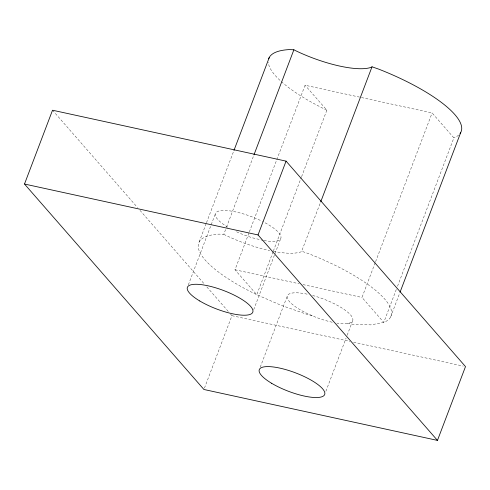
<?xml version="1.0" encoding="UTF-8"?>
<svg xmlns="http://www.w3.org/2000/svg" width="490" height="490" viewBox="0 0 490 490"><rect width="100%" height="100%" fill="white"/><g stroke="black" fill="none" stroke-linecap="round" stroke-linejoin="round"><path stroke-width="0.37" stroke-dasharray="2.45 1.84" d="M199.173 241.993L206.241 223.397M206.511 222.687L233.675 151.165M188.356 284.868L215.588 213.193M312.216 315.683L306.324 314.121L281.07 305.295L256.766 294.711A102.876 29.045 20.8 0 1 218.914 234.122L223.795 234.287L226.239 227.85M226.509 227.133L253.679 155.618M273.071 251.799L256.766 294.711L234.98 269.763L249.11 232.572M249.379 231.856L305.074 85.242L432.1 112.933L453.887 137.88L397.378 286.638M204.471 388.068L231.966 315.683L230.459 313.955M273.34 251.082L301.319 177.417M301.595 176.7L326.861 110.189L305.074 85.242M253.722 309.662L274.749 254.304M275.019 253.6L280.684 238.691M273.512 251.382A61.728 17.426 20.8 0 0 301.466 251.682L320.399 202.689M260.251 367.188L287.477 295.513M325.887 391.271L346.105 338.045M347.183 335.209L352.573 321.011M396.288 289.498L383.793 322.402L362.006 297.454L375.316 262.407M375.591 261.691L432.1 112.933M390.634 316.999L399.871 292.683M263.332 240.412L252.013 237.717L243.432 234.71A34.98 9.874 20.8 0 1 235.169 231.115M264.079 240.535L267.822 241.16L273.971 241.368A34.98 9.874 20.8 0 0 262.518 221.468M347.508 323.376L352.812 324.257L370.893 324.876L383.793 322.402A102.876 29.045 20.8 0 0 308.737 253.704L301.926 251.321M234.98 269.763L299.243 283.771M302.979 284.586L362.006 297.454M231.966 315.683L349.854 341.377M353.584 342.192L463.264 366.104M223.795 234.287L225.253 235.071A61.728 17.426 20.8 0 0 269.665 250.598M52.534 110.219L137.476 207.484M139.993 210.363L204.324 284.029M206.835 286.907L228.45 311.652M312.614 295.47A34.98 9.874 20.8 0 1 345.254 310.243A34.98 9.874 20.8 0 1 350.246 322.849L345.86 323.688A34.98 9.874 20.8 0 1 336.857 323.106M332.226 322.236A34.98 9.874 20.8 0 1 315.321 317.03L307.059 313.435A34.98 9.874 20.8 0 1 287.14 296.762A34.98 9.874 20.8 0 1 307.824 294.294M227.789 227.164A34.98 9.874 20.8 0 1 219.863 210.804A34.98 9.874 20.8 0 1 261.103 220.77M458.652 135.062A102.876 29.045 20.8 0 1 453.887 137.88M326.861 110.189A102.876 29.045 20.8 0 1 268.3 62.279"/><path stroke-width="0.73" d="M24.5 184.032L52.534 110.219L286.068 161.13L465.5 366.587L437.466 440.4L203.932 389.489L24.5 184.032L258.034 234.937L437.466 440.4M233.951 150.448L269.267 57.477M253.949 154.901L293.884 49.772L295.341 50.55A61.728 17.426 20.8 0 0 371.561 67.167L372.02 66.799L378.831 69.182A102.876 29.045 20.8 0 1 460.037 133.568M258.034 234.937L286.068 161.13M320.674 201.972L372.02 66.799M400.14 291.967L460.729 132.484M293.884 49.772L289.008 49.6A102.876 29.045 20.8 0 0 268.722 58.739M199.749 300.97A34.98 9.874 20.8 0 0 252.644 312.504A34.98 9.874 20.8 0 0 207.895 285.78A34.98 9.874 20.8 0 0 199.749 300.97M271.644 383.29A34.98 9.874 20.8 0 0 324.533 394.824A34.98 9.874 20.8 0 0 279.784 368.1A34.98 9.874 20.8 0 0 271.644 383.29"/></g></svg>
